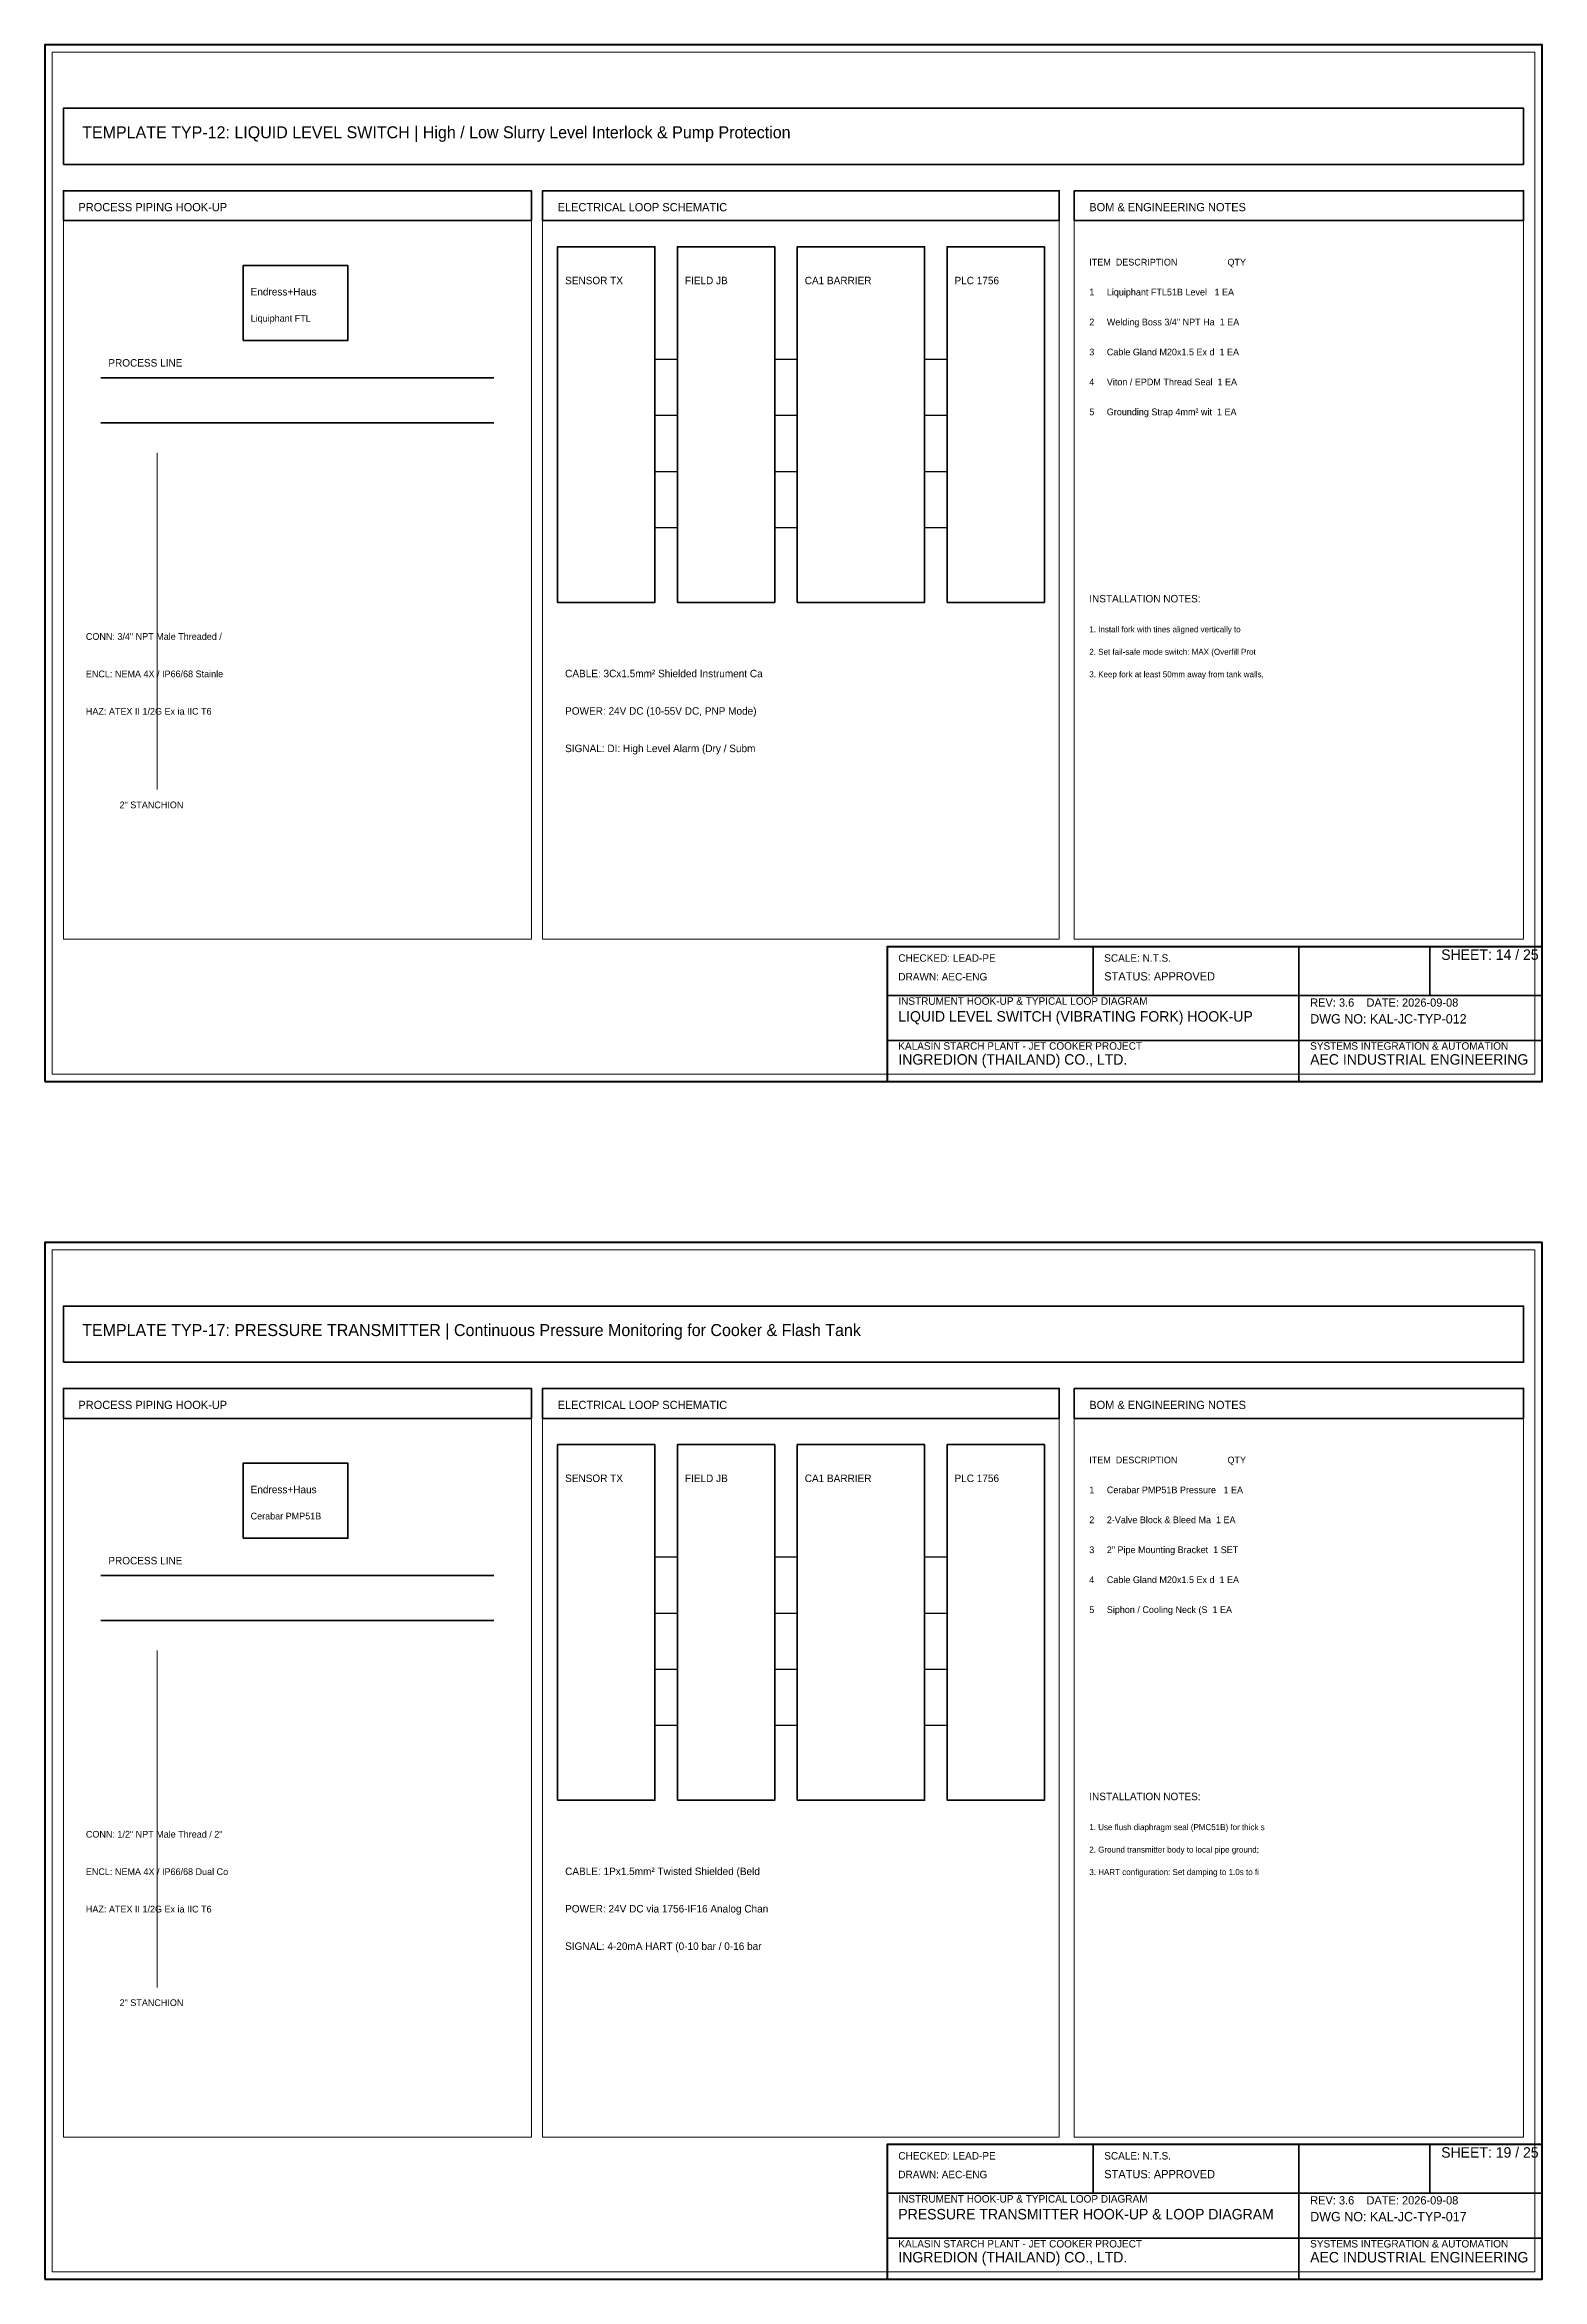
# Model space of a CAD drawing. Header units: millimetres. Extents: x 0 to 2200, y -1280 to 277.
# Drawn here: x 1350 to 1750, y -960 to -363 of the extents above; entities that cross this region are included whole.
import ezdxf

# ---------------------------------------------------------------- set-up
doc = ezdxf.new("R2010")
doc.units = ezdxf.units.MM
for name, color, linetype, lineweight in [('0_BORDER', 7, 'Continuous', 70), ('0_TITLE_BLOCK', 4, 'Continuous', 35), ('IE-CABLE', 6, 'Continuous', 25), ('IE-EQUIP', 2, 'Continuous', 35), ('IE-WIRE', 1, 'Continuous', 25), ('IS_BARRIERS', 140, 'Continuous', 35), ('NOTATIONS', 8, 'Continuous', 18), ('TER', 3, 'Continuous', 35), ('TEXTS', 7, 'Continuous', 25)]:
    doc.layers.add(name, color=color, linetype=linetype, lineweight=lineweight)

msp = doc.modelspace()

# ---------------------------------------------------------------- linework, layer by layer
at = {"layer": '0_BORDER'}
for points in [[(1350, -640), (1750, -640), (1750, -363), (1350, -363)], [(1575, -640), (1750, -640), (1750, -604), (1575, -604)], [(1350, -960), (1750, -960), (1750, -683), (1350, -683)], [(1575, -960), (1750, -960), (1750, -924), (1575, -924)]]:
    msp.add_lwpolyline(points, close=True, dxfattribs=at)
at = {"layer": '0_TITLE_BLOCK'}
for p, q in [((1630, -617), (1630, -604)), ((1685, -617), (1685, -604)), ((1720, -617), (1720, -604)), ((1575, -617), (1750, -617)), ((1685, -640), (1685, -617)), ((1575, -629), (1750, -629)), ((1630, -937), (1630, -924)), ((1685, -937), (1685, -924)), ((1720, -937), (1720, -924)), ((1575, -937), (1750, -937)), ((1685, -960), (1685, -937)), ((1575, -949), (1750, -949))]:
    msp.add_line(p, q, dxfattribs=at)
for points in [[(1355, -410), (1480, -410), (1480, -402), (1355, -402)], [(1483, -410), (1621, -410), (1621, -402), (1483, -402)], [(1625, -410), (1745, -410), (1745, -402), (1625, -402)], [(1355, -730), (1480, -730), (1480, -722), (1355, -722)], [(1483, -730), (1621, -730), (1621, -722), (1483, -722)], [(1625, -730), (1745, -730), (1745, -722), (1625, -722)]]:
    msp.add_lwpolyline(points, close=True, dxfattribs=at)
at = {"layer": 'IE-CABLE'}
for p, q in [((1545, -447), (1551, -447)), ((1545, -462), (1551, -462)), ((1545, -477), (1551, -477)), ((1545, -492), (1551, -492)), ((1545, -767), (1551, -767)), ((1545, -782), (1551, -782)), ((1545, -797), (1551, -797)), ((1545, -812), (1551, -812))]:
    msp.add_line(p, q, dxfattribs=at)
at = {"layer": 'IE-EQUIP'}
for p, q in [((1365, -452), (1470, -452)), ((1365, -464), (1470, -464)), ((1365, -772), (1470, -772)), ((1365, -784), (1470, -784))]:
    msp.add_line(p, q, dxfattribs=at)
for points in [[(1355, -395), (1745, -395), (1745, -380), (1355, -380)], [(1487, -512), (1513, -512), (1513, -417), (1487, -417)], [(1591, -512), (1617, -512), (1617, -417), (1591, -417)], [(1403, -442), (1431, -442), (1431, -422), (1403, -422)], [(1355, -715), (1745, -715), (1745, -700), (1355, -700)], [(1487, -832), (1513, -832), (1513, -737), (1487, -737)], [(1591, -832), (1617, -832), (1617, -737), (1591, -737)], [(1403, -762), (1431, -762), (1431, -742), (1403, -742)]]:
    msp.add_lwpolyline(points, close=True, dxfattribs=at)
at = {"layer": 'IE-WIRE'}
for p, q in [((1513, -447), (1519, -447)), ((1585, -447), (1591, -447)), ((1513, -462), (1519, -462)), ((1585, -462), (1591, -462)), ((1513, -477), (1519, -477)), ((1585, -477), (1591, -477)), ((1513, -492), (1519, -492)), ((1585, -492), (1591, -492)), ((1513, -767), (1519, -767)), ((1585, -767), (1591, -767)), ((1513, -782), (1519, -782)), ((1585, -782), (1591, -782)), ((1513, -797), (1519, -797)), ((1585, -797), (1591, -797)), ((1513, -812), (1519, -812)), ((1585, -812), (1591, -812))]:
    msp.add_line(p, q, dxfattribs=at)
at = {"layer": 'IS_BARRIERS'}
for points in [[(1551, -512), (1585, -512), (1585, -417), (1551, -417)], [(1551, -832), (1585, -832), (1585, -737), (1551, -737)]]:
    msp.add_lwpolyline(points, close=True, dxfattribs=at)
at = {"layer": 'NOTATIONS'}
for p, q in [((1380, -562), (1380, -472)), ((1380, -882), (1380, -792))]:
    msp.add_line(p, q, dxfattribs=at)
for points in [[(1352, -638), (1748, -638), (1748, -365), (1352, -365)], [(1355, -602), (1480, -602), (1480, -402), (1355, -402)], [(1483, -602), (1621, -602), (1621, -402), (1483, -402)], [(1625, -602), (1745, -602), (1745, -402), (1625, -402)], [(1352, -958), (1748, -958), (1748, -685), (1352, -685)], [(1355, -922), (1480, -922), (1480, -722), (1355, -722)], [(1483, -922), (1621, -922), (1621, -722), (1483, -722)], [(1625, -922), (1745, -922), (1745, -722), (1625, -722)]]:
    msp.add_lwpolyline(points, close=True, dxfattribs=at)
at = {"layer": 'TER'}
for points in [[(1519, -512), (1545, -512), (1545, -417), (1519, -417)], [(1519, -832), (1545, -832), (1545, -737), (1519, -737)]]:
    msp.add_lwpolyline(points, close=True, dxfattribs=at)

# ---------------------------------------------------------------- texts
at = {"layer": '0_TITLE_BLOCK'}
for s, height, p in [('TEMPLATE TYP-12: LIQUID LEVEL SWITCH | High / Low Slurry Level Interlock & Pump Protection', 3.2, (1360, -388)), ('PROCESS PIPING HOOK-UP', 2.2, (1359, -407.5)), ('ELECTRICAL LOOP SCHEMATIC', 2.2, (1487, -407.5)), ('BOM & ENGINEERING NOTES', 2.2, (1629, -407.5)), ('ITEM  DESCRIPTION                    QTY', 1.8, (1629, -422)), ('INSTALLATION NOTES:', 2, (1629, -512)), ('SHEET: 14 / 25', 2.8, (1723, -607.5)), ('STATUS: APPROVED', 2.2, (1633, -613)), ('LIQUID LEVEL SWITCH (VIBRATING FORK) HOOK-UP ', 2.8, (1578, -624)), ('INGREDION (THAILAND) CO., LTD.', 2.8, (1578, -635.5)), ('AEC INDUSTRIAL ENGINEERING', 2.8, (1688, -635.5)), ('TEMPLATE TYP-17: PRESSURE TRANSMITTER | Continuous Pressure Monitoring for Cooker & Flash Tank', 3.2, (1360, -708)), ('PROCESS PIPING HOOK-UP', 2.2, (1359, -727.5)), ('ELECTRICAL LOOP SCHEMATIC', 2.2, (1487, -727.5)), ('BOM & ENGINEERING NOTES', 2.2, (1629, -727.5)), ('ITEM  DESCRIPTION                    QTY', 1.8, (1629, -742)), ('INSTALLATION NOTES:', 2, (1629, -832)), ('SHEET: 19 / 25', 2.8, (1723, -927.5)), ('STATUS: APPROVED', 2.2, (1633, -933)), ('PRESSURE TRANSMITTER HOOK-UP & LOOP DIAGRAM', 2.8, (1578, -944)), ('INGREDION (THAILAND) CO., LTD.', 2.8, (1578, -955.5)), ('AEC INDUSTRIAL ENGINEERING', 2.8, (1688, -955.5))]:
    msp.add_text(s, height=height, dxfattribs=at).set_placement(p)
at = {"layer": 'IE-CABLE'}
for s, p in [('CABLE: 3Cx1.5mm² Shielded Instrument Ca', (1489, -532)), ('CABLE: 1Px1.5mm² Twisted Shielded (Beld', (1489, -852))]:
    msp.add_text(s, height=2, dxfattribs=at).set_placement(p)
at = {"layer": 'NOTATIONS'}
for s, height, p in [('Liquiphant FTL', 1.8, (1405, -437)), ('1. Install fork with tines aligned vertically to', 1.6, (1629, -520)), ('2. Set fail-safe mode switch: MAX (Overfill Prot', 1.6, (1629, -526)), ('3. Keep fork at least 50mm away from tank walls,', 1.6, (1629, -532)), ('2" STANCHION', 1.8, (1370, -567)), ('Cerabar PMP51B', 1.8, (1405, -757)), ('1. Use flush diaphragm seal (PMC51B) for thick s', 1.6, (1629, -840)), ('2. Ground transmitter body to local pipe ground;', 1.6, (1629, -846)), ('3. HART configuration: Set damping to 1.0s to fi', 1.6, (1629, -852)), ('2" STANCHION', 1.8, (1370, -887))]:
    msp.add_text(s, height=height, dxfattribs=at).set_placement(p)
at = {"layer": 'TER'}
for p in [(1521, -427), (1521, -747)]:
    msp.add_text('FIELD JB', height=2, dxfattribs=at).set_placement(p)
at = {"layer": 'TEXTS'}
for s, height, p in [('Endress+Haus', 2, (1405, -430)), ('SENSOR TX', 2, (1489, -427)), ('CA1 BARRIER', 2, (1553, -427)), ('PLC 1756', 2, (1593, -427)), ('1     Liquiphant FTL51B Level   1 EA', 1.8, (1629, -430)), ('2     Welding Boss 3/4" NPT Ha  1 EA', 1.8, (1629, -438)), ('PROCESS LINE', 2, (1367, -449)), ('3     Cable Gland M20x1.5 Ex d  1 EA', 1.8, (1629, -446)), ('4     Viton / EPDM Thread Seal  1 EA', 1.8, (1629, -454)), ('5     Grounding Strap 4mm² wit  1 EA', 1.8, (1629, -462)), ('CONN: 3/4" NPT Male Threaded / ', 1.8, (1361, -522)), ('ENCL: NEMA 4X / IP66/68 Stainle', 1.8, (1361, -532)), ('HAZ: ATEX II 1/2G Ex ia IIC T6', 1.8, (1361, -542)), ('POWER: 24V DC (10-55V DC, PNP Mode)', 2, (1489, -542)), ('SIGNAL: DI: High Level Alarm (Dry / Subm', 2, (1489, -552)), ('CHECKED: LEAD-PE', 2, (1578, -608)), ('SCALE: N.T.S.', 2, (1633, -608)), ('DRAWN: AEC-ENG', 2, (1578, -613)), ('INSTRUMENT HOOK-UP & TYPICAL LOOP DIAGRAM', 2, (1578, -619.5)), ('REV: 3.6    DATE: 2026-09-08', 2.2, (1688, -620)), ('DWG NO: KAL-JC-TYP-012', 2.5, (1688, -624.5)), ('KALASIN STARCH PLANT - JET COOKER PROJECT', 2, (1578, -631.5)), ('SYSTEMS INTEGRATION & AUTOMATION', 2, (1688, -631.5)), ('SENSOR TX', 2, (1489, -747)), ('CA1 BARRIER', 2, (1553, -747)), ('PLC 1756', 2, (1593, -747)), ('Endress+Haus', 2, (1405, -750)), ('1     Cerabar PMP51B Pressure   1 EA', 1.8, (1629, -750)), ('2     2-Valve Block & Bleed Ma  1 EA', 1.8, (1629, -758)), ('3     2" Pipe Mounting Bracket  1 SET', 1.8, (1629, -766)), ('PROCESS LINE', 2, (1367, -769)), ('4     Cable Gland M20x1.5 Ex d  1 EA', 1.8, (1629, -774)), ('5     Siphon / Cooling Neck (S  1 EA', 1.8, (1629, -782)), ('CONN: 1/2" NPT Male Thread / 2"', 1.8, (1361, -842)), ('ENCL: NEMA 4X / IP66/68 Dual Co', 1.8, (1361, -852)), ('HAZ: ATEX II 1/2G Ex ia IIC T6', 1.8, (1361, -862)), ('POWER: 24V DC via 1756-IF16 Analog Chan', 2, (1489, -862)), ('SIGNAL: 4-20mA HART (0-10 bar / 0-16 bar', 2, (1489, -872)), ('CHECKED: LEAD-PE', 2, (1578, -928)), ('DRAWN: AEC-ENG', 2, (1578, -933)), ('SCALE: N.T.S.', 2, (1633, -928)), ('INSTRUMENT HOOK-UP & TYPICAL LOOP DIAGRAM', 2, (1578, -939.5)), ('REV: 3.6    DATE: 2026-09-08', 2.2, (1688, -940)), ('DWG NO: KAL-JC-TYP-017', 2.5, (1688, -944.5)), ('KALASIN STARCH PLANT - JET COOKER PROJECT', 2, (1578, -951.5)), ('SYSTEMS INTEGRATION & AUTOMATION', 2, (1688, -951.5))]:
    msp.add_text(s, height=height, dxfattribs=at).set_placement(p)

doc.saveas('drawing.dxf')
